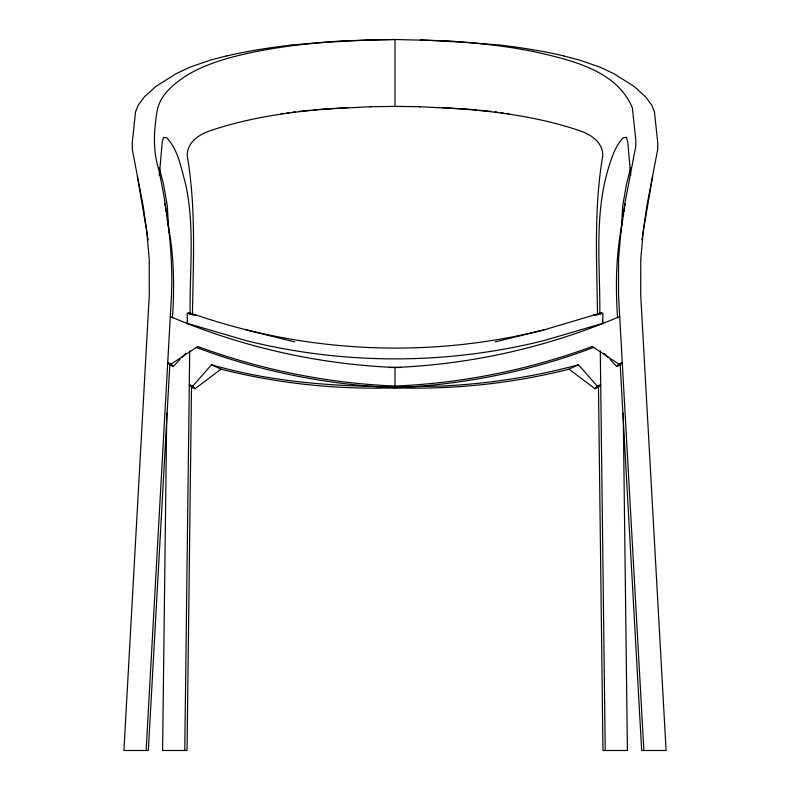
<?xml version="1.0" encoding="UTF-8"?>
<svg xmlns="http://www.w3.org/2000/svg" width="790" height="790" viewBox="0 0 790 790"><rect width="100%" height="100%" fill="white"/><g stroke="black" fill="none" stroke-linecap="round" stroke-linejoin="round"><path stroke-width="1.19" d="M369.562 106.719L395 106.393L395 39.5L448.365 40.873L498.855 45.04M159.284 175.508L162.236 141.963L163.56 137.401L166.72 137.766C178.273 150.08 181.029 167.579 185.383 183.26C195.15 226.266 189.412 270.703 190.163 314.341M166.759 413.091L162.592 750.5L187.033 750.5L191.516 387.268L189.274 384.641L192.829 385.994L195.021 388.71L220.993 369.167C277.774 383.515 336.471 389.737 395 387.801C453.529 389.737 512.226 383.515 569.007 369.167L578.477 364.763L597.171 385.994L600.726 384.641L598.484 387.268L594.979 388.71L569.007 369.167M184.771 750.5L189.709 350.839M192.464 314.173C193.234 261.302 196.206 208.224 187.24 155.867C186.884 141.617 200.393 133.609 212.401 129.994C256.128 115.518 302.293 110.294 348.084 107.568M137.351 176.19L147.384 235.183M602.77 323.821L602.859 313.304L602.257 313.314L595.591 315.309L593.458 315.21L543.994 329.884L495.241 341.912M146.13 750.5L171.479 295.223C173.178 252.81 167.45 210.555 158.662 169.149C152.707 150.139 153.862 130.469 157.101 111.054C160.133 94.03 175.123 82.683 188.919 74.062C210.031 62.045 233.88 56.139 257.481 51.281M180.011 359.411L173.296 366.511L171.252 364.022L167.737 362.521L169.801 365L148.322 750.5L123.902 750.5L149.29 295.035L149.231 259.238L146.584 229.801L143.118 205.815L132.345 149.695L132.236 142.891L135.515 111.992L138.211 105.159L144.442 96.795L156.114 86.268L176.091 73.707L189.847 67.209L210.614 60.04L226.296 55.971M172.427 317.856C174.59 286.474 174.027 254.785 167.964 223.837M621.177 232.122L621.325 229.722M621.463 227.322L622.727 205.686L626.519 184.08L630.667 167.974M187.23 323.821L187.586 320.355M641.836 239.992L642.221 237.593M642.616 235.183L652.649 176.19M622.036 223.837C615.973 254.785 615.41 286.474 617.573 317.856M622.431 221.437L622.816 219.037M623.211 216.638L623.606 214.238M624.001 211.839L624.594 208.244M624.989 205.844L625.374 203.445M594.979 388.71L597.171 385.994M616.704 366.511L618.748 364.022L622.263 362.521L620.199 365L616.704 366.511L609.989 359.411M192.829 385.994L211.523 364.763C286.345 386.389 364.664 388.038 441.956 386.024C488.092 383.831 533.882 376.83 578.477 364.763M181.69 357.643L185.897 353.209M171.252 364.022L197.806 346.504C261.016 369.829 327.672 383.288 395 386.043C462.328 383.288 528.984 369.829 592.194 346.504L618.748 364.022M593.458 315.21L601.773 312.692M619.706 316.553C548.645 346.938 472.223 364.289 395 367.469L388.858 367.459M593.883 347.314C530.297 371.448 462.91 384.799 395 387.801C327.09 384.799 259.703 371.448 196.118 347.314M543.994 329.884C430.422 358.344 309.285 353.258 198.409 315.763L188.227 312.692M602.968 323.298L543.796 340.638A612.477 608.695 0 0 1 246.203 340.638L187.033 323.298M281.062 113.671L283.403 113.365M286.918 112.911L289.259 112.605M292.784 112.15L295.124 111.844M291.145 45.04L341.635 40.873L395 39.5L369.69 39.836L320.938 42.581M298.689 111.42L310.865 110.245M313.294 110.008L319.377 109.415M320.602 109.297L371.201 106.68M196.542 315.21L194.409 315.309L187.141 313.304L187.398 322.537M170.294 316.553C241.355 346.938 317.778 364.289 395 367.469L401.142 367.459M395 106.393L420.438 106.719M418.799 106.68L469.398 109.297M420.31 39.836L469.062 42.581M441.916 107.568C487.707 110.294 533.872 115.518 577.599 129.994C589.607 133.609 603.116 141.617 602.76 155.867C593.794 208.224 596.766 261.302 597.536 314.173M470.623 109.415L476.706 110.008M479.135 110.245L491.311 111.42M494.876 111.844L497.216 112.15M500.742 112.605L503.082 112.911M506.597 113.365L508.938 113.671M532.519 51.281C568.721 59.684 616.526 69.323 632.346 107.894L635.802 139.899L635.733 146.446L624.623 204.709L621.187 229.11L618.55 258.834L618.521 295.223L643.87 750.5M246.006 329.884L294.759 341.912M563.705 55.971L579.386 60.04L600.153 67.209L613.909 73.707L633.886 86.268L645.558 96.795L651.789 105.159L654.485 111.992L657.764 142.891L657.655 149.695L646.882 205.815L643.415 229.801L640.769 259.238L640.71 295.035L666.098 750.5L641.678 750.5L620.199 365M191.516 387.268L195.021 388.71M169.801 365L173.296 366.511M220.993 369.167L211.523 364.763M604.103 353.209L608.31 357.643M159.333 167.974L163.481 184.08L167.273 205.686L168.537 227.322M164.626 203.445L165.011 205.844M165.406 208.244L165.999 211.839M166.394 214.238L166.789 216.638M167.184 219.037L167.569 221.437M147.779 237.593L148.165 239.992M602.414 320.355L602.602 322.537M168.675 229.722L168.823 232.122M623.241 413.091L627.408 750.5L602.968 750.5L598.484 387.268M600.291 350.839L605.229 750.5M599.837 314.341C600.202 264.996 593.892 214.139 609.031 166.216C612.299 156.124 615.627 145.498 623.28 137.766L626.44 137.401L627.764 141.963L630.716 175.508M395 367.469L395 387.801M468.993 42.63A216.144 55.498 0.1 0 1 532.411 51.32M498.974 44.971A236.595 57.166 0.1 0 1 563.863 55.932M257.589 51.32A216.144 55.498 -0.1 0 1 321.007 42.63M226.453 56.011A236.595 57.038 -0.1 0 1 291.263 45.099"/></g></svg>
